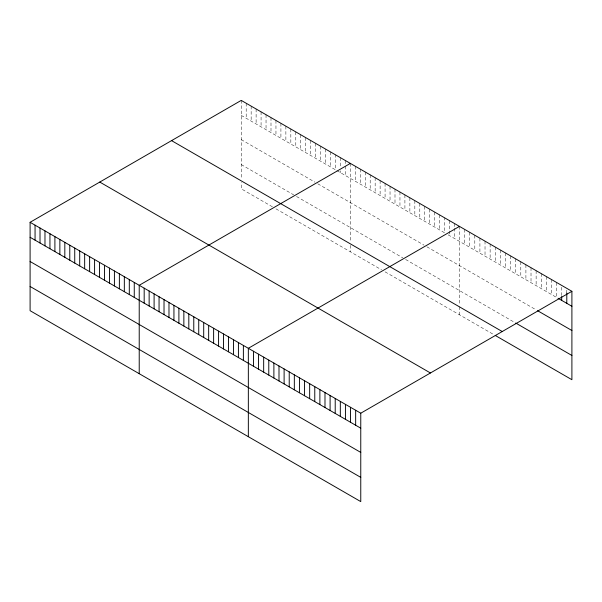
<?xml version="1.0" encoding="UTF-8"?>
<svg xmlns="http://www.w3.org/2000/svg" width="602" height="602" viewBox="0 0 602 602"><rect width="100%" height="100%" fill="white"/><g stroke="black" fill="none" stroke-linecap="round" stroke-linejoin="round"><path stroke-width="0.45" stroke-dasharray="3.01 2.26" d="M241.236 115.381L335.472 169.787L335.472 154.804M336.894 170.607L444.592 232.786L444.592 217.804M448.136 234.833L556.572 297.433L556.572 282.451M241.236 139.604L314.929 182.15M317.758 183.791L424.049 245.149M426.878 246.79L536.126 309.857M241.236 164.572L293.671 194.837M296.508 196.478L402.791 257.837M405.62 259.477L514.958 322.597M272.413 206.795L241.236 188.795L241.236 182.338M275.957 208.841L381.533 269.794M385.077 271.841L494.513 335.028M566.791 290.224L566.791 293.039M561.681 287.274L561.681 295.702M551.462 279.501L551.462 294.483M546.345 276.551L546.345 291.534M541.236 273.601L541.236 288.584M536.126 270.652L536.126 285.634M531.017 267.702L531.017 282.684M525.907 264.752L525.907 279.734M520.798 261.802L520.798 276.785M515.688 258.852L515.688 273.827M510.579 255.903L510.579 270.877M505.469 252.953L505.469 267.928M500.36 250.003L500.36 264.978M495.243 247.053L495.243 262.028M490.133 244.096L490.133 259.078M485.024 241.146L485.024 256.128M479.914 238.196L479.914 253.179M474.805 235.247L474.805 250.229M469.695 232.297L469.695 247.279M464.586 229.347L464.586 244.329M459.476 226.397L459.476 305.101M459.476 306.719L459.476 314.793M454.518 223.53L454.518 227.278M454.518 228.218L454.518 238.512M449.551 220.671L449.551 230.032M449.551 230.965L449.551 235.645M439.633 214.944L439.633 229.919M434.674 212.077L434.674 227.059M429.715 209.218L429.715 224.192M424.756 206.351L424.756 221.333M419.797 203.491L419.797 218.466M414.838 200.624L414.838 215.606M409.872 197.765L409.872 212.739M404.913 194.897L404.913 209.88M399.954 192.03L399.954 207.013M394.995 189.171L394.995 204.146M390.036 186.304L390.036 201.286M385.077 183.444L385.077 198.419M380.118 180.577L380.118 195.56M375.151 177.718L375.151 192.693M370.192 174.851L370.192 189.833M365.233 171.991L365.233 186.966M360.274 169.124L360.274 184.107M355.315 166.265L355.315 181.24M350.356 163.398L350.356 242.102M350.356 245.338L350.356 251.794M345.397 160.531L345.397 165.211M345.397 166.152L345.397 175.513M340.439 157.671L340.439 167.032M340.439 170.78L340.439 172.646M330.513 151.945L330.513 166.92M325.554 149.078L325.554 164.06M320.595 146.218L320.595 161.193M315.636 143.351L315.636 158.334M310.677 140.492L310.677 155.466M305.718 137.625L305.718 152.607M300.752 134.765L300.752 149.74M295.793 131.898L295.793 146.88M290.834 129.031L290.834 144.013M285.875 126.172L285.875 141.146M280.916 123.305L280.916 138.287M275.957 120.445L275.957 135.42M270.998 117.578L270.998 132.56M266.039 114.719L266.039 129.693M261.072 111.852L261.072 126.834M256.113 108.992L256.113 123.967M251.154 106.125L251.154 121.107M246.195 103.266L246.195 118.24M241.236 100.399L241.236 179.103"/><path stroke-width="0.9" d="M30.1 222.296L360.764 413.205L360.764 501.601L30.1 310.692L30.1 222.296L241.236 100.399L571.9 291.308L571.9 379.704L495.243 335.449M350.356 163.398L139.22 285.295L139.22 373.691M459.476 226.397L248.34 348.295L248.34 436.691M360.764 413.205L571.9 291.308M558.031 298.276L571.9 306.283M537.586 310.7L571.9 330.513M515.688 323.018L571.9 355.473M171.562 140.627L502.226 331.529M99.774 182.067L430.438 372.977M30.1 237.278L360.764 428.18M30.1 261.501L360.764 452.411M30.1 286.469L360.764 477.371M566.791 293.039L566.791 303.333M561.681 296.635L561.681 300.383M355.654 410.255L355.654 425.23M350.545 407.306L350.545 422.28M345.435 404.356L345.435 419.331M340.326 401.399L340.326 416.381M335.216 398.449L335.216 413.431M330.099 395.499L330.099 410.481M324.99 392.549L324.99 407.531M319.88 389.599L319.88 404.582M314.771 386.65L314.771 401.632M309.661 383.7L309.661 398.682M304.552 380.75L304.552 395.732M299.442 377.8L299.442 392.775M294.333 374.85L294.333 389.825M289.223 371.901L289.223 386.875M284.114 368.951L284.114 383.925M278.997 366.001L278.997 380.976M273.887 363.044L273.887 378.026M268.778 360.094L268.778 375.076M263.668 357.144L263.668 372.126M258.559 354.194L258.559 369.176M253.45 351.244L253.45 366.227M243.381 345.435L243.381 360.41M238.422 342.568L238.422 357.55M233.456 339.701L233.456 354.683M228.497 336.842L228.497 351.816M223.538 333.975L223.538 348.957M218.579 331.115L218.579 346.09M213.62 328.248L213.62 343.23M208.661 325.389L208.661 340.363M203.702 322.522L203.702 337.504M198.735 319.662L198.735 334.637M193.776 316.795L193.776 331.777M188.817 313.935L188.817 328.91M183.858 311.068L183.858 326.051M178.899 308.201L178.899 323.184M173.94 305.342L173.94 320.317M168.981 302.475L168.981 317.457M164.022 299.615L164.022 314.59M159.056 296.748L159.056 311.731M154.097 293.889L154.097 308.864M149.138 291.022L149.138 306.004M144.179 288.162L144.179 303.137M134.261 282.436L134.261 297.411M129.302 279.569L129.302 294.551M124.336 276.702L124.336 291.684M119.377 273.842L119.377 288.817M114.418 270.975L114.418 285.958M109.459 268.116L109.459 283.09M104.5 265.249L104.5 280.231M99.541 262.389L99.541 277.364M94.582 259.522L94.582 274.504M89.623 256.663L89.623 271.637M84.656 253.796L84.656 268.778M79.697 250.936L79.697 265.911M74.738 248.069L74.738 263.051M69.779 245.202L69.779 260.184M64.82 242.343L64.82 257.317M59.861 239.476L59.861 254.458M54.902 236.616L54.902 251.591M49.943 233.749L49.943 248.731M44.977 230.89L44.977 245.864M40.018 228.023L40.018 243.005M35.059 225.163L35.059 240.138"/></g></svg>
